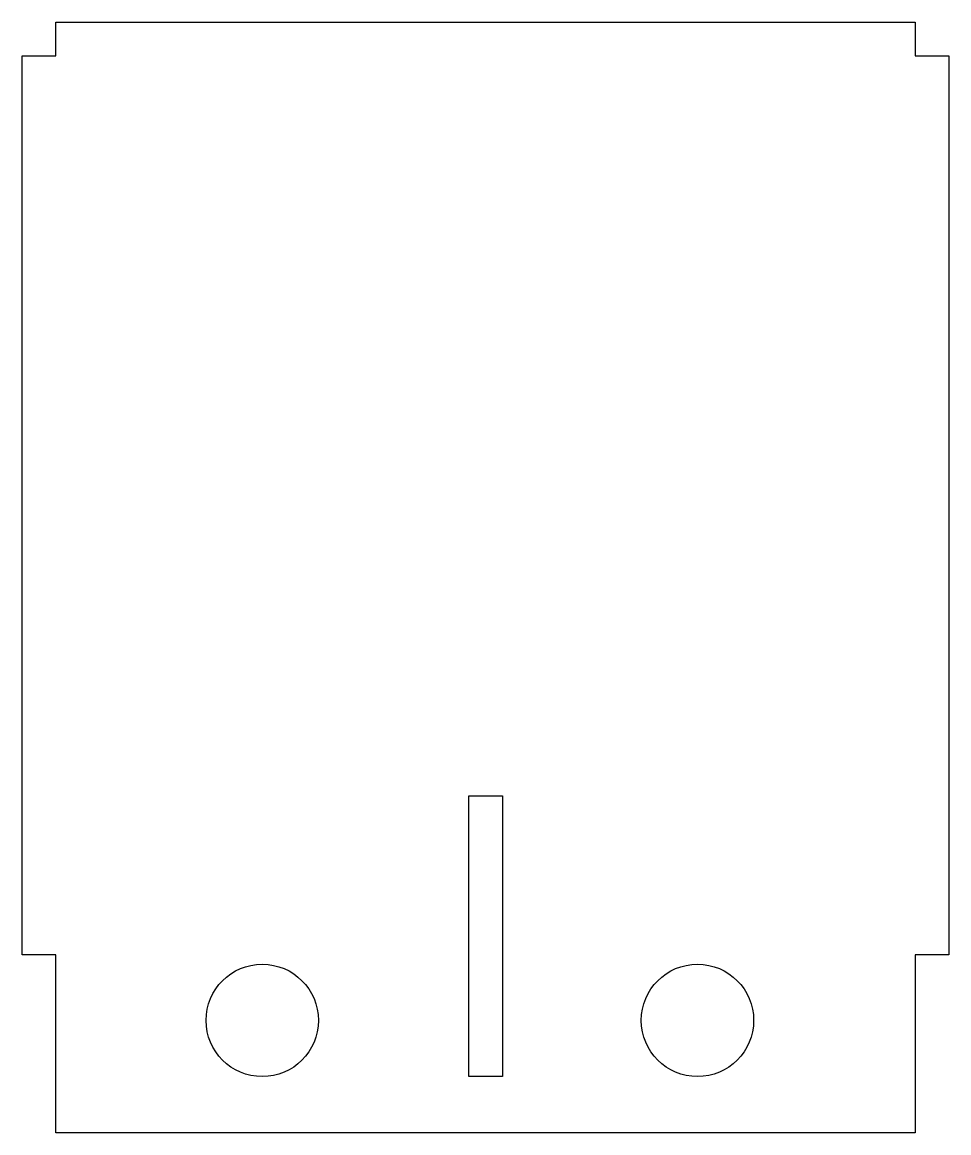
# Model space of a CAD drawing. Extents: x -0.12 to 3.13, y -3.89 to 0.
import ezdxf

# ---------------------------------------------------------------- set-up
doc = ezdxf.new("R2010")
doc.units = 0
doc.layers.get('0').update_dxf_attribs({"linetype": 'continuous'})

# ---------------------------------------------------------------- blocks, each defined once
blk = doc.blocks.new('SCALE')
at = {"color": 7}
for points in [[(0, 0), (3.0118, 0), (3.0118, -0.1181), (3.1299, -0.1181), (3.1299, -3.2677), (3.0118, -3.2677), (3.0118, -3.8911), (0, -3.8911), (0, -3.2677), (-0.1181, -3.2677), (-0.1181, -0.1181), (0, -0.1181)], [(1.4469, -2.71), (1.565, -2.71), (1.565, -3.6943), (1.4469, -3.6943)]]:
    blk.add_lwpolyline(points, close=True, dxfattribs=at)
for centre in [(0.7234, -3.4974), (2.249, -3.4974)]:
    blk.add_circle(centre, 0.1969, dxfattribs=at)

msp = doc.modelspace()

# ---------------------------------------------------------------- block references
at = {"color": 7}
msp.add_blockref('SCALE', (0, 0), dxfattribs=at)

doc.saveas('drawing.dxf')
